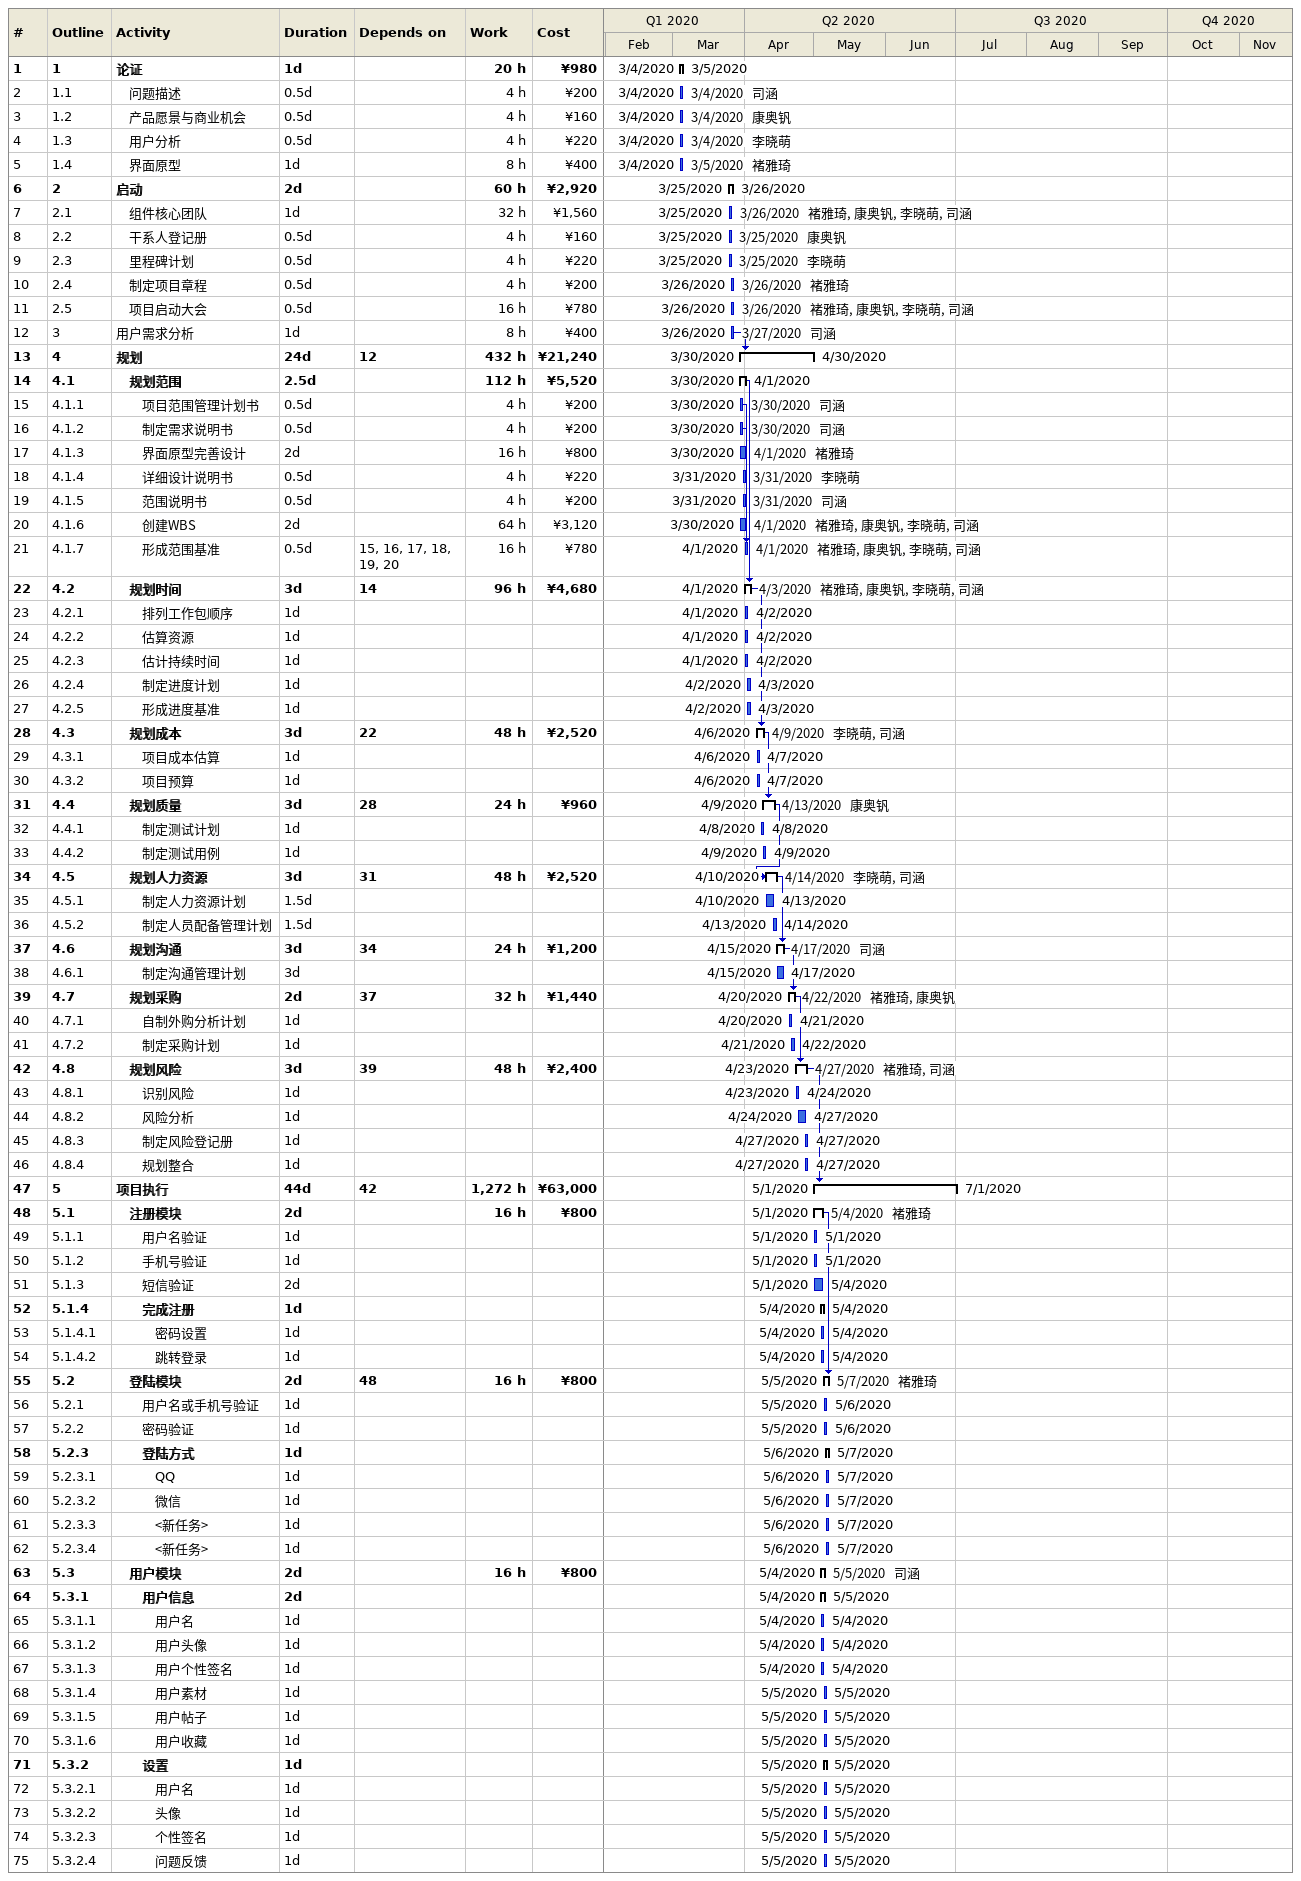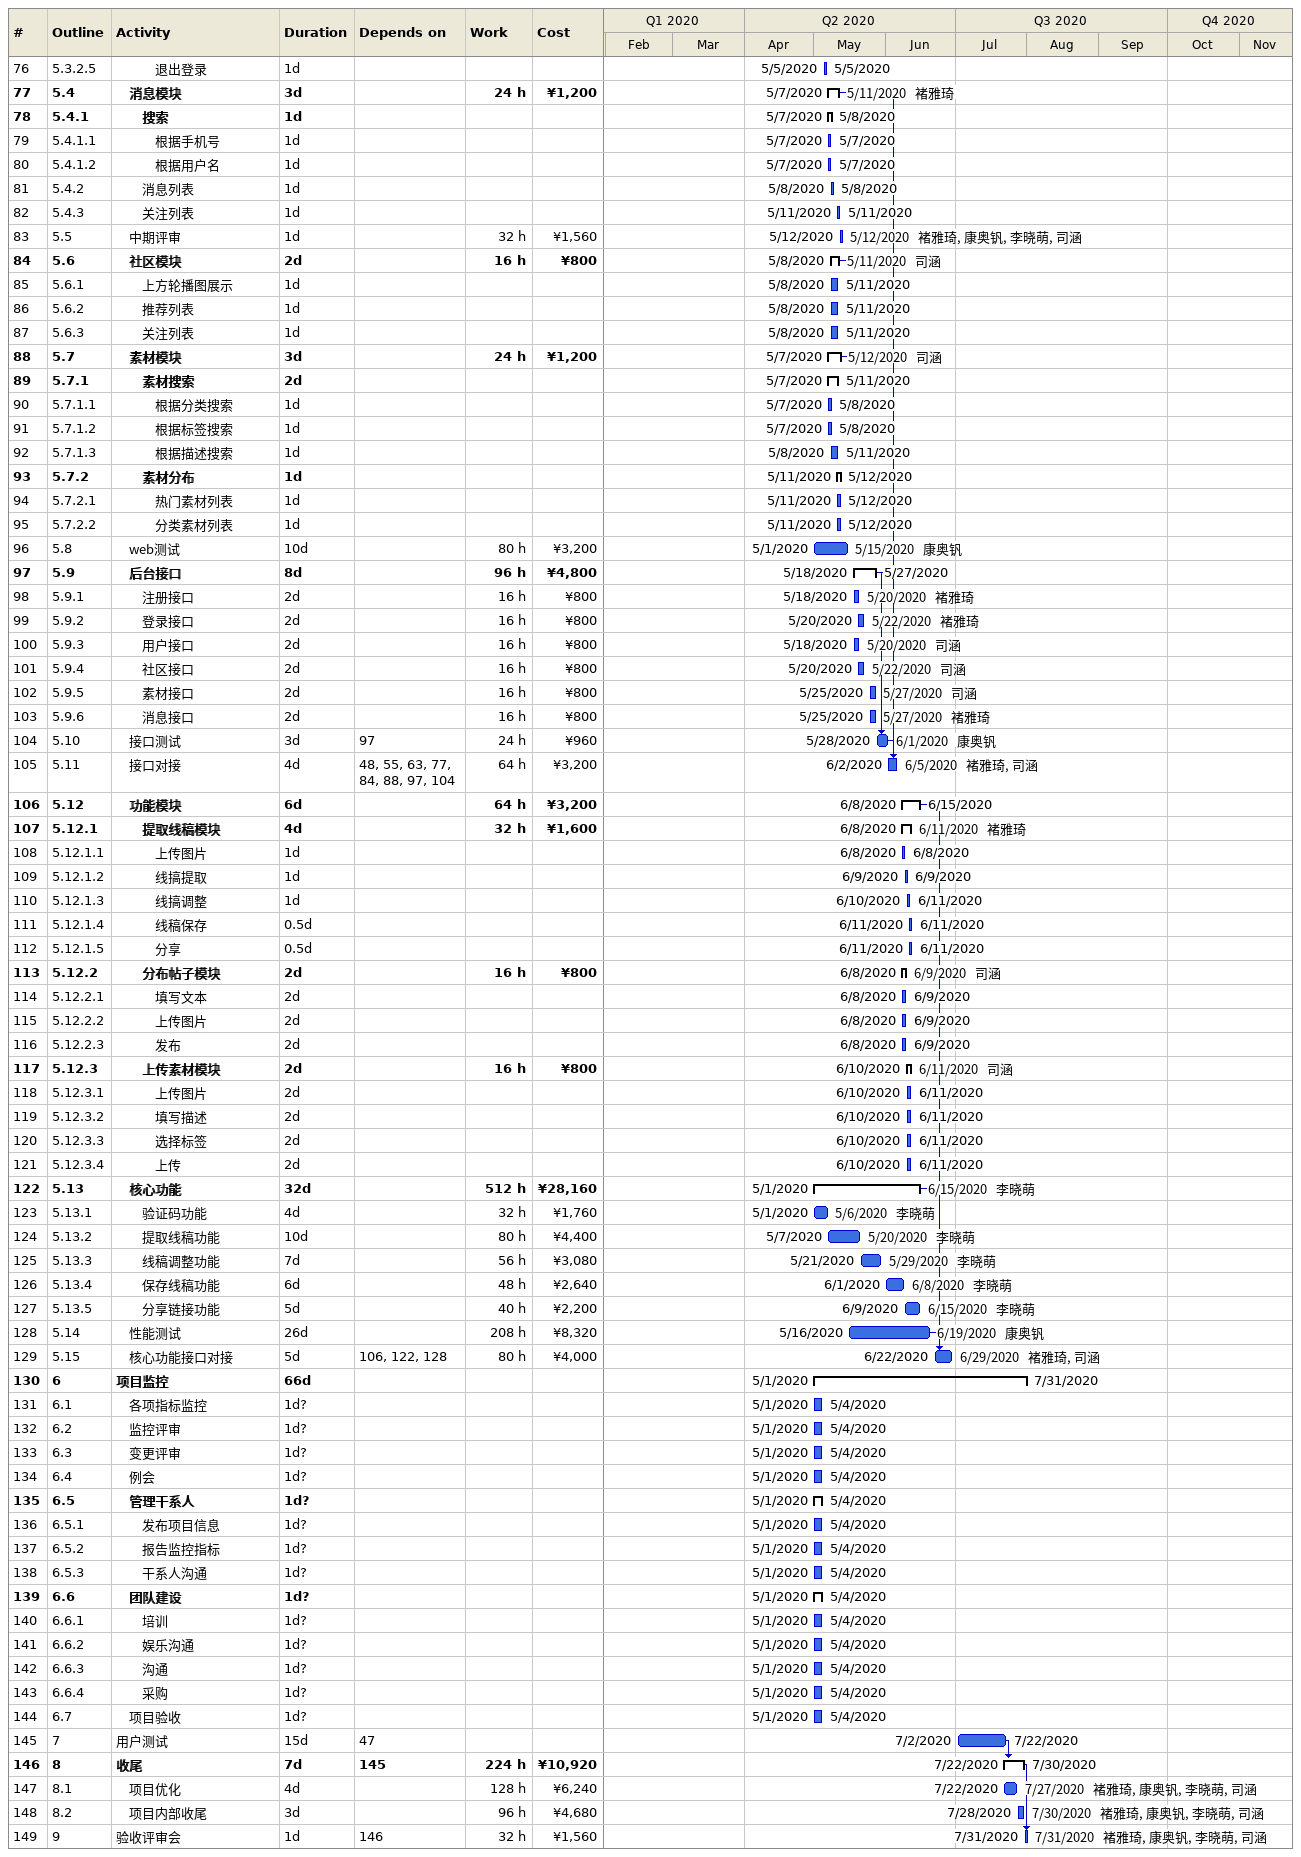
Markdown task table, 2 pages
| ID | WBS | Task | Duration | Start | Finish | Predecessors | Resources | Work (h) | Cost (¥) |
|---|---|---|---|---|---|---|---|---|---|
| 1 | 1 | **论证** | 1d | 2020-03-04 | 2020-03-05 |  |  | 20 | 980 |
| 2 | 1.1 | 问题描述 | 0.5d | 2020-03-04 | 2020-03-04 |  | 司涵 | 4 | 200 |
| 3 | 1.2 | 产品愿景与商业机会 | 0.5d | 2020-03-04 | 2020-03-04 |  | 康奥钒 | 4 | 160 |
| 4 | 1.3 | 用户分析 | 0.5d | 2020-03-04 | 2020-03-04 |  | 李晓萌 | 4 | 220 |
| 5 | 1.4 | 界面原型 | 1d | 2020-03-04 | 2020-03-05 |  | 褚雅琦 | 8 | 400 |
| 6 | 2 | **启动** | 2d | 2020-03-25 | 2020-03-26 |  |  | 60 | 2920 |
| 7 | 2.1 | 组件核心团队 | 1d | 2020-03-25 | 2020-03-26 |  | 褚雅琦, 康奥钒, 李晓萌, 司涵 | 32 | 1560 |
| 8 | 2.2 | 干系人登记册 | 0.5d | 2020-03-25 | 2020-03-25 |  | 康奥钒 | 4 | 160 |
| 9 | 2.3 | 里程碑计划 | 0.5d | 2020-03-25 | 2020-03-25 |  | 李晓萌 | 4 | 220 |
| 10 | 2.4 | 制定项目章程 | 0.5d | 2020-03-26 | 2020-03-26 |  | 褚雅琦 | 4 | 200 |
| 11 | 2.5 | 项目启动大会 | 0.5d | 2020-03-26 | 2020-03-26 |  | 褚雅琦, 康奥钒, 李晓萌, 司涵 | 16 | 780 |
| 12 | 3 | 用户需求分析 | 1d | 2020-03-26 | 2020-03-27 |  | 司涵 | 8 | 400 |
| 13 | 4 | **规划** | 24d | 2020-03-30 | 2020-04-30 | 12 |  | 432 | 21240 |
| 14 | 4.1 | **规划范围** | 2.5d | 2020-03-30 | 2020-04-01 |  |  | 112 | 5520 |
| 15 | 4.1.1 | 项目范围管理计划书 | 0.5d | 2020-03-30 | 2020-03-30 |  | 司涵 | 4 | 200 |
| 16 | 4.1.2 | 制定需求说明书 | 0.5d | 2020-03-30 | 2020-03-30 |  | 司涵 | 4 | 200 |
| 17 | 4.1.3 | 界面原型完善设计 | 2d | 2020-03-30 | 2020-04-01 |  | 褚雅琦 | 16 | 800 |
| 18 | 4.1.4 | 详细设计说明书 | 0.5d | 2020-03-31 | 2020-03-31 |  | 李晓萌 | 4 | 220 |
| 19 | 4.1.5 | 范围说明书 | 0.5d | 2020-03-31 | 2020-03-31 |  | 司涵 | 4 | 200 |
| 20 | 4.1.6 | 创建WBS | 2d | 2020-03-30 | 2020-04-01 |  | 褚雅琦, 康奥钒, 李晓萌, 司涵 | 64 | 3120 |
| 21 | 4.1.7 | 形成范围基准 | 0.5d | 2020-04-01 | 2020-04-01 | 15, 16, 17, 18, 19, 20 | 褚雅琦, 康奥钒, 李晓萌, 司涵 | 16 | 780 |
| 22 | 4.2 | **规划时间** | 3d | 2020-04-01 | 2020-04-03 | 14 | 褚雅琦, 康奥钒, 李晓萌, 司涵 | 96 | 4680 |
| 23 | 4.2.1 | 排列工作包顺序 | 1d | 2020-04-01 | 2020-04-02 |  |  |  |  |
| 24 | 4.2.2 | 估算资源 | 1d | 2020-04-01 | 2020-04-02 |  |  |  |  |
| 25 | 4.2.3 | 估计持续时间 | 1d | 2020-04-01 | 2020-04-02 |  |  |  |  |
| 26 | 4.2.4 | 制定进度计划 | 1d | 2020-04-02 | 2020-04-03 |  |  |  |  |
| 27 | 4.2.5 | 形成进度基准 | 1d | 2020-04-02 | 2020-04-03 |  |  |  |  |
| 28 | 4.3 | **规划成本** | 3d | 2020-04-06 | 2020-04-09 | 22 | 李晓萌, 司涵 | 48 | 2520 |
| 29 | 4.3.1 | 项目成本估算 | 1d | 2020-04-06 | 2020-04-07 |  |  |  |  |
| 30 | 4.3.2 | 项目预算 | 1d | 2020-04-06 | 2020-04-07 |  |  |  |  |
| 31 | 4.4 | **规划质量** | 3d | 2020-04-09 | 2020-04-13 | 28 | 康奥钒 | 24 | 960 |
| 32 | 4.4.1 | 制定测试计划 | 1d | 2020-04-08 | 2020-04-08 |  |  |  |  |
| 33 | 4.4.2 | 制定测试用例 | 1d | 2020-04-09 | 2020-04-09 |  |  |  |  |
| 34 | 4.5 | **规划人力资源** | 3d | 2020-04-10 | 2020-04-14 | 31 | 李晓萌, 司涵 | 48 | 2520 |
| 35 | 4.5.1 | 制定人力资源计划 | 1.5d | 2020-04-10 | 2020-04-13 |  |  |  |  |
| 36 | 4.5.2 | 制定人员配备管理计划 | 1.5d | 2020-04-13 | 2020-04-14 |  |  |  |  |
| 37 | 4.6 | **规划沟通** | 3d | 2020-04-15 | 2020-04-17 | 34 | 司涵 | 24 | 1200 |
| 38 | 4.6.1 | 制定沟通管理计划 | 3d | 2020-04-15 | 2020-04-17 |  |  |  |  |
| 39 | 4.7 | **规划采购** | 2d | 2020-04-20 | 2020-04-22 | 37 | 褚雅琦, 康奥钒 | 32 | 1440 |
| 40 | 4.7.1 | 自制外购分析计划 | 1d | 2020-04-20 | 2020-04-21 |  |  |  |  |
| 41 | 4.7.2 | 制定采购计划 | 1d | 2020-04-21 | 2020-04-22 |  |  |  |  |
| 42 | 4.8 | **规划风险** | 3d | 2020-04-23 | 2020-04-27 | 39 | 褚雅琦, 司涵 | 48 | 2400 |
| 43 | 4.8.1 | 识别风险 | 1d | 2020-04-23 | 2020-04-24 |  |  |  |  |
| 44 | 4.8.2 | 风险分析 | 1d | 2020-04-24 | 2020-04-27 |  |  |  |  |
| 45 | 4.8.3 | 制定风险登记册 | 1d | 2020-04-27 | 2020-04-27 |  |  |  |  |
| 46 | 4.8.4 | 规划整合 | 1d | 2020-04-27 | 2020-04-27 |  |  |  |  |
| 47 | 5 | **项目执行** | 44d | 2020-05-01 | 2020-07-01 | 42 |  | 1272 | 63000 |
| 48 | 5.1 | **注册模块** | 2d | 2020-05-01 | 2020-05-04 |  | 褚雅琦 | 16 | 800 |
| 49 | 5.1.1 | 用户名验证 | 1d | 2020-05-01 | 2020-05-01 |  |  |  |  |
| 50 | 5.1.2 | 手机号验证 | 1d | 2020-05-01 | 2020-05-01 |  |  |  |  |
| 51 | 5.1.3 | 短信验证 | 2d | 2020-05-01 | 2020-05-04 |  |  |  |  |
| 52 | 5.1.4 | **完成注册** | 1d | 2020-05-04 | 2020-05-04 |  |  |  |  |
| 53 | 5.1.4.1 | 密码设置 | 1d | 2020-05-04 | 2020-05-04 |  |  |  |  |
| 54 | 5.1.4.2 | 跳转登录 | 1d | 2020-05-04 | 2020-05-04 |  |  |  |  |
| 55 | 5.2 | **登陆模块** | 2d | 2020-05-05 | 2020-05-07 | 48 | 褚雅琦 | 16 | 800 |
| 56 | 5.2.1 | 用户名或手机号验证 | 1d | 2020-05-05 | 2020-05-06 |  |  |  |  |
| 57 | 5.2.2 | 密码验证 | 1d | 2020-05-05 | 2020-05-06 |  |  |  |  |
| 58 | 5.2.3 | **登陆方式** | 1d | 2020-05-06 | 2020-05-07 |  |  |  |  |
| 59 | 5.2.3.1 | QQ | 1d | 2020-05-06 | 2020-05-07 |  |  |  |  |
| 60 | 5.2.3.2 | 微信 | 1d | 2020-05-06 | 2020-05-07 |  |  |  |  |
| 61 | 5.2.3.3 | <新任务> | 1d | 2020-05-06 | 2020-05-07 |  |  |  |  |
| 62 | 5.2.3.4 | <新任务> | 1d | 2020-05-06 | 2020-05-07 |  |  |  |  |
| 63 | 5.3 | **用户模块** | 2d | 2020-05-04 | 2020-05-05 |  | 司涵 | 16 | 800 |
| 64 | 5.3.1 | **用户信息** | 2d | 2020-05-04 | 2020-05-05 |  |  |  |  |
| 65 | 5.3.1.1 | 用户名 | 1d | 2020-05-04 | 2020-05-04 |  |  |  |  |
| 66 | 5.3.1.2 | 用户头像 | 1d | 2020-05-04 | 2020-05-04 |  |  |  |  |
| 67 | 5.3.1.3 | 用户个性签名 | 1d | 2020-05-04 | 2020-05-04 |  |  |  |  |
| 68 | 5.3.1.4 | 用户素材 | 1d | 2020-05-05 | 2020-05-05 |  |  |  |  |
| 69 | 5.3.1.5 | 用户帖子 | 1d | 2020-05-05 | 2020-05-05 |  |  |  |  |
| 70 | 5.3.1.6 | 用户收藏 | 1d | 2020-05-05 | 2020-05-05 |  |  |  |  |
| 71 | 5.3.2 | **设置** | 1d | 2020-05-05 | 2020-05-05 |  |  |  |  |
| 72 | 5.3.2.1 | 用户名 | 1d | 2020-05-05 | 2020-05-05 |  |  |  |  |
| 73 | 5.3.2.2 | 头像 | 1d | 2020-05-05 | 2020-05-05 |  |  |  |  |
| 74 | 5.3.2.3 | 个性签名 | 1d | 2020-05-05 | 2020-05-05 |  |  |  |  |
| 75 | 5.3.2.4 | 问题反馈 | 1d | 2020-05-05 | 2020-05-05 |  |  |  |  |
| 76 | 5.3.2.5 | 退出登录 | 1d | 2020-05-05 | 2020-05-05 |  |  |  |  |
| 77 | 5.4 | **消息模块** | 3d | 2020-05-07 | 2020-05-11 |  | 褚雅琦 | 24 | 1200 |
| 78 | 5.4.1 | **搜索** | 1d | 2020-05-07 | 2020-05-08 |  |  |  |  |
| 79 | 5.4.1.1 | 根据手机号 | 1d | 2020-05-07 | 2020-05-07 |  |  |  |  |
| 80 | 5.4.1.2 | 根据用户名 | 1d | 2020-05-07 | 2020-05-07 |  |  |  |  |
| 81 | 5.4.2 | 消息列表 | 1d | 2020-05-08 | 2020-05-08 |  |  |  |  |
| 82 | 5.4.3 | 关注列表 | 1d | 2020-05-11 | 2020-05-11 |  |  |  |  |
| 83 | 5.5 | 中期评审 | 1d | 2020-05-12 | 2020-05-12 |  | 褚雅琦, 康奥钒, 李晓萌, 司涵 | 32 | 1560 |
| 84 | 5.6 | **社区模块** | 2d | 2020-05-08 | 2020-05-11 |  | 司涵 | 16 | 800 |
| 85 | 5.6.1 | 上方轮播图展示 | 1d | 2020-05-08 | 2020-05-11 |  |  |  |  |
| 86 | 5.6.2 | 推荐列表 | 1d | 2020-05-08 | 2020-05-11 |  |  |  |  |
| 87 | 5.6.3 | 关注列表 | 1d | 2020-05-08 | 2020-05-11 |  |  |  |  |
| 88 | 5.7 | **素材模块** | 3d | 2020-05-07 | 2020-05-12 |  | 司涵 | 24 | 1200 |
| 89 | 5.7.1 | **素材搜索** | 2d | 2020-05-07 | 2020-05-11 |  |  |  |  |
| 90 | 5.7.1.1 | 根据分类搜索 | 1d | 2020-05-07 | 2020-05-08 |  |  |  |  |
| 91 | 5.7.1.2 | 根据标签搜索 | 1d | 2020-05-07 | 2020-05-08 |  |  |  |  |
| 92 | 5.7.1.3 | 根据描述搜索 | 1d | 2020-05-08 | 2020-05-11 |  |  |  |  |
| 93 | 5.7.2 | **素材分布** | 1d | 2020-05-11 | 2020-05-12 |  |  |  |  |
| 94 | 5.7.2.1 | 热门素材列表 | 1d | 2020-05-11 | 2020-05-12 |  |  |  |  |
| 95 | 5.7.2.2 | 分类素材列表 | 1d | 2020-05-11 | 2020-05-12 |  |  |  |  |
| 96 | 5.8 | web测试 | 10d | 2020-05-01 | 2020-05-15 |  | 康奥钒 | 80 | 3200 |
| 97 | 5.9 | **后台接口** | 8d | 2020-05-18 | 2020-05-27 |  |  | 96 | 4800 |
| 98 | 5.9.1 | 注册接口 | 2d | 2020-05-18 | 2020-05-20 |  | 褚雅琦 | 16 | 800 |
| 99 | 5.9.2 | 登录接口 | 2d | 2020-05-20 | 2020-05-22 |  | 褚雅琦 | 16 | 800 |
| 100 | 5.9.3 | 用户接口 | 2d | 2020-05-18 | 2020-05-20 |  | 司涵 | 16 | 800 |
| 101 | 5.9.4 | 社区接口 | 2d | 2020-05-20 | 2020-05-22 |  | 司涵 | 16 | 800 |
| 102 | 5.9.5 | 素材接口 | 2d | 2020-05-25 | 2020-05-27 |  | 司涵 | 16 | 800 |
| 103 | 5.9.6 | 消息接口 | 2d | 2020-05-25 | 2020-05-27 |  | 褚雅琦 | 16 | 800 |
| 104 | 5.10 | 接口测试 | 3d | 2020-05-28 | 2020-06-01 | 97 | 康奥钒 | 24 | 960 |
| 105 | 5.11 | 接口对接 | 4d | 2020-06-02 | 2020-06-05 | 48, 55, 63, 77, 84, 88, 97, 104 | 褚雅琦, 司涵 | 64 | 3200 |
| 106 | 5.12 | **功能模块** | 6d | 2020-06-08 | 2020-06-15 |  |  | 64 | 3200 |
| 107 | 5.12.1 | **提取线稿模块** | 4d | 2020-06-08 | 2020-06-11 |  | 褚雅琦 | 32 | 1600 |
| 108 | 5.12.1.1 | 上传图片 | 1d | 2020-06-08 | 2020-06-08 |  |  |  |  |
| 109 | 5.12.1.2 | 线搞提取 | 1d | 2020-06-09 | 2020-06-09 |  |  |  |  |
| 110 | 5.12.1.3 | 线搞调整 | 1d | 2020-06-10 | 2020-06-11 |  |  |  |  |
| 111 | 5.12.1.4 | 线稿保存 | 0.5d | 2020-06-11 | 2020-06-11 |  |  |  |  |
| 112 | 5.12.1.5 | 分享 | 0.5d | 2020-06-11 | 2020-06-11 |  |  |  |  |
| 113 | 5.12.2 | **分布帖子模块** | 2d | 2020-06-08 | 2020-06-09 |  | 司涵 | 16 | 800 |
| 114 | 5.12.2.1 | 填写文本 | 2d | 2020-06-08 | 2020-06-09 |  |  |  |  |
| 115 | 5.12.2.2 | 上传图片 | 2d | 2020-06-08 | 2020-06-09 |  |  |  |  |
| 116 | 5.12.2.3 | 发布 | 2d | 2020-06-08 | 2020-06-09 |  |  |  |  |
| 117 | 5.12.3 | **上传素材模块** | 2d | 2020-06-10 | 2020-06-11 |  | 司涵 | 16 | 800 |
| 118 | 5.12.3.1 | 上传图片 | 2d | 2020-06-10 | 2020-06-11 |  |  |  |  |
| 119 | 5.12.3.2 | 填写描述 | 2d | 2020-06-10 | 2020-06-11 |  |  |  |  |
| 120 | 5.12.3.3 | 选择标签 | 2d | 2020-06-10 | 2020-06-11 |  |  |  |  |
| 121 | 5.12.3.4 | 上传 | 2d | 2020-06-10 | 2020-06-11 |  |  |  |  |
| 122 | 5.13 | **核心功能** | 32d | 2020-05-01 | 2020-06-15 |  | 李晓萌 | 512 | 28160 |
| 123 | 5.13.1 | 验证码功能 | 4d | 2020-05-01 | 2020-05-06 |  | 李晓萌 | 32 | 1760 |
| 124 | 5.13.2 | 提取线稿功能 | 10d | 2020-05-07 | 2020-05-20 |  | 李晓萌 | 80 | 4400 |
| 125 | 5.13.3 | 线稿调整功能 | 7d | 2020-05-21 | 2020-05-29 |  | 李晓萌 | 56 | 3080 |
| 126 | 5.13.4 | 保存线稿功能 | 6d | 2020-06-01 | 2020-06-08 |  | 李晓萌 | 48 | 2640 |
| 127 | 5.13.5 | 分享链接功能 | 5d | 2020-06-09 | 2020-06-15 |  | 李晓萌 | 40 | 2200 |
| 128 | 5.14 | 性能测试 | 26d | 2020-05-16 | 2020-06-19 |  | 康奥钒 | 208 | 8320 |
| 129 | 5.15 | 核心功能接口对接 | 5d | 2020-06-22 | 2020-06-29 | 106, 122, 128 | 褚雅琦, 司涵 | 80 | 4000 |
| 130 | 6 | **项目监控** | 66d | 2020-05-01 | 2020-07-31 |  |  |  |  |
| 131 | 6.1 | 各项指标监控 | 1d? | 2020-05-01 | 2020-05-04 |  |  |  |  |
| 132 | 6.2 | 监控评审 | 1d? | 2020-05-01 | 2020-05-04 |  |  |  |  |
| 133 | 6.3 | 变更评审 | 1d? | 2020-05-01 | 2020-05-04 |  |  |  |  |
| 134 | 6.4 | 例会 | 1d? | 2020-05-01 | 2020-05-04 |  |  |  |  |
| 135 | 6.5 | **管理干系人** | 1d? | 2020-05-01 | 2020-05-04 |  |  |  |  |
| 136 | 6.5.1 | 发布项目信息 | 1d? | 2020-05-01 | 2020-05-04 |  |  |  |  |
| 137 | 6.5.2 | 报告监控指标 | 1d? | 2020-05-01 | 2020-05-04 |  |  |  |  |
| 138 | 6.5.3 | 干系人沟通 | 1d? | 2020-05-01 | 2020-05-04 |  |  |  |  |
| 139 | 6.6 | **团队建设** | 1d? | 2020-05-01 | 2020-05-04 |  |  |  |  |
| 140 | 6.6.1 | 培训 | 1d? | 2020-05-01 | 2020-05-04 |  |  |  |  |
| 141 | 6.6.2 | 娱乐沟通 | 1d? | 2020-05-01 | 2020-05-04 |  |  |  |  |
| 142 | 6.6.3 | 沟通 | 1d? | 2020-05-01 | 2020-05-04 |  |  |  |  |
| 143 | 6.6.4 | 采购 | 1d? | 2020-05-01 | 2020-05-04 |  |  |  |  |
| 144 | 6.7 | 项目验收 | 1d? | 2020-05-01 | 2020-05-04 |  |  |  |  |
| 145 | 7 | 用户测试 | 15d | 2020-07-02 | 2020-07-22 | 47 |  |  |  |
| 146 | 8 | **收尾** | 7d | 2020-07-22 | 2020-07-30 | 145 |  | 224 | 10920 |
| 147 | 8.1 | 项目优化 | 4d | 2020-07-22 | 2020-07-27 |  | 褚雅琦, 康奥钒, 李晓萌, 司涵 | 128 | 6240 |
| 148 | 8.2 | 项目内部收尾 | 3d | 2020-07-28 | 2020-07-30 |  | 褚雅琦, 康奥钒, 李晓萌, 司涵 | 96 | 4680 |
| 149 | 9 | 验收评审会 | 1d | 2020-07-31 | 2020-07-31 | 146 | 褚雅琦, 康奥钒, 李晓萌, 司涵 | 32 | 1560 |
